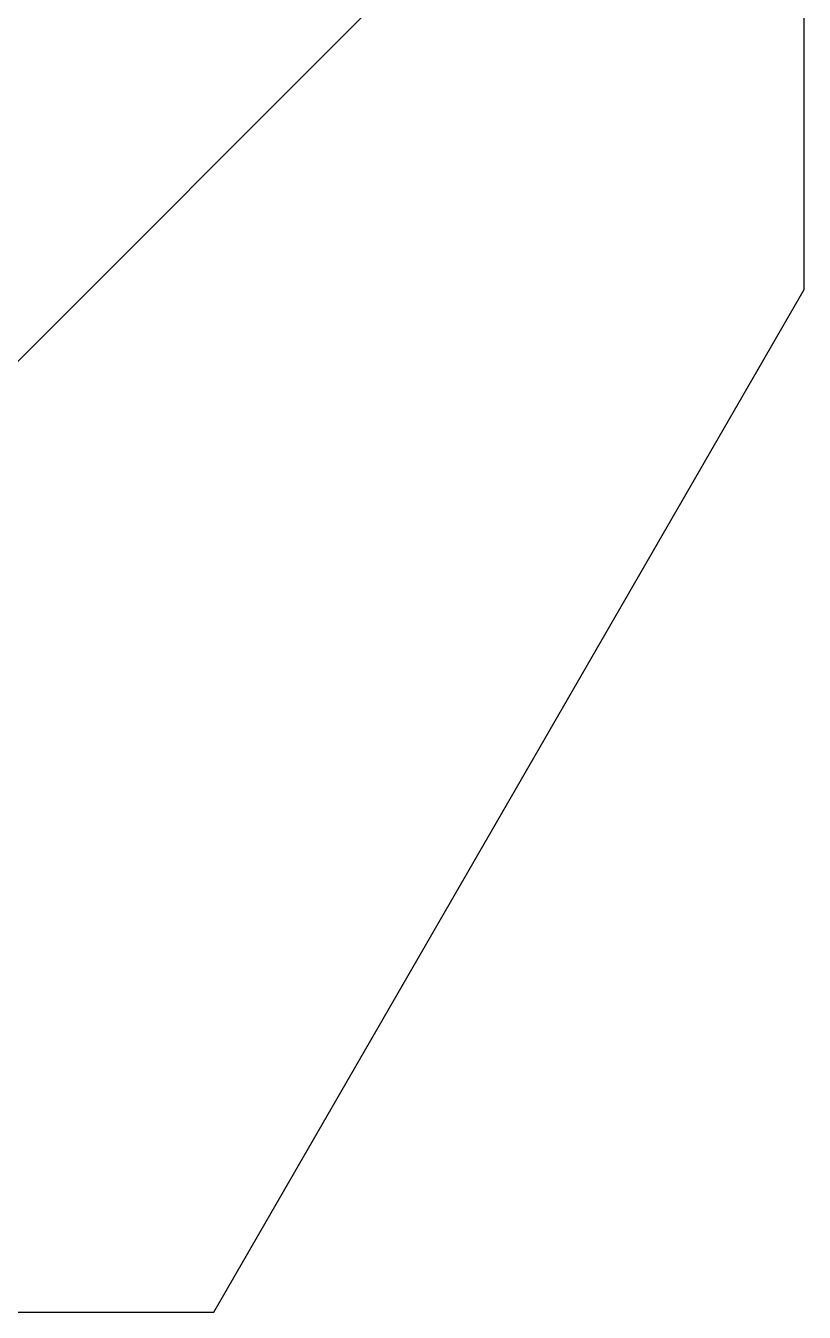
# Model space of a CAD drawing. Header units: millimetres. Extents: x 1036 to 1814, y -113 to 289.
# Drawn here: x 1302.089 to 1303.764, y 190.584 to 193.352 of the extents above; entities that cross this region are included whole.
import ezdxf

# ---------------------------------------------------------------- set-up
doc = ezdxf.new("R2010")
doc.units = ezdxf.units.MM
doc.layers.add('SolidLine', color=7, linetype='Continuous', lineweight=30)

msp = doc.modelspace()

# ---------------------------------------------------------------- hatches: boundary and pattern name
at = {"layer": 'SolidLine', "linetype": 'Continuous', "lineweight": 18}
h = msp.add_hatch(dxfattribs=at)
h.set_pattern_fill('ANSI31', color=256, style=0)
h.set_pattern_definition([(45, (812.6144, -117.223), (-2.245064, 2.245064), [])])
edge = h.paths.add_edge_path(flags=0)
edge.add_line((1300.5144, 204.5844), (1302.5144, 204.5844))
edge.add_line((1302.5144, 204.5844), (1302.5144, 203.5844))
edge.add_line((1302.5144, 203.5844), (1302.3644, 203.5844))
edge.add_arc((1302.3644, 202.8344), 0.75, 450, 630)
edge.add_line((1302.3644, 202.0844), (1302.5144, 202.0844))
edge.add_line((1302.5144, 202.0844), (1302.5144, 201.4844))
edge.add_line((1302.5144, 201.4844), (1301.2644, 201.4844))
edge.add_line((1301.2644, 201.4844), (1301.2644, 200.3844))
edge.add_line((1301.2644, 200.3844), (1302.5144, 200.3844))
edge.add_line((1302.5144, 200.3844), (1302.5144, 198.1844))
edge.add_line((1302.5144, 198.1844), (1303.7644, 198.1844))
edge.add_line((1303.7644, 198.1844), (1303.7644, 192.7844))
edge.add_line((1303.7644, 192.7844), (1302.4943, 190.5844))
edge.add_line((1302.4943, 190.5844), (1301.2144, 190.5844))
edge.add_line((1301.2144, 190.5844), (1301.2144, 198.0844))
edge.add_line((1301.2144, 198.0844), (1300.5144, 198.4885))
edge.add_line((1300.5144, 198.4885), (1300.5144, 204.5844))

# ---------------------------------------------------------------- linework, layer by layer
at = {"layer": 'SolidLine', "color": 7, "linetype": 'Continuous', "lineweight": 25}
for p, q in [((1303.7644, 192.7844), (1303.7644, 198.1844)), ((1302.4943, 190.5844), (1303.7644, 192.7844)), ((1301.2144, 190.5844), (1302.4943, 190.5844))]:
    msp.add_line(p, q, dxfattribs=at)

doc.saveas('drawing.dxf')
